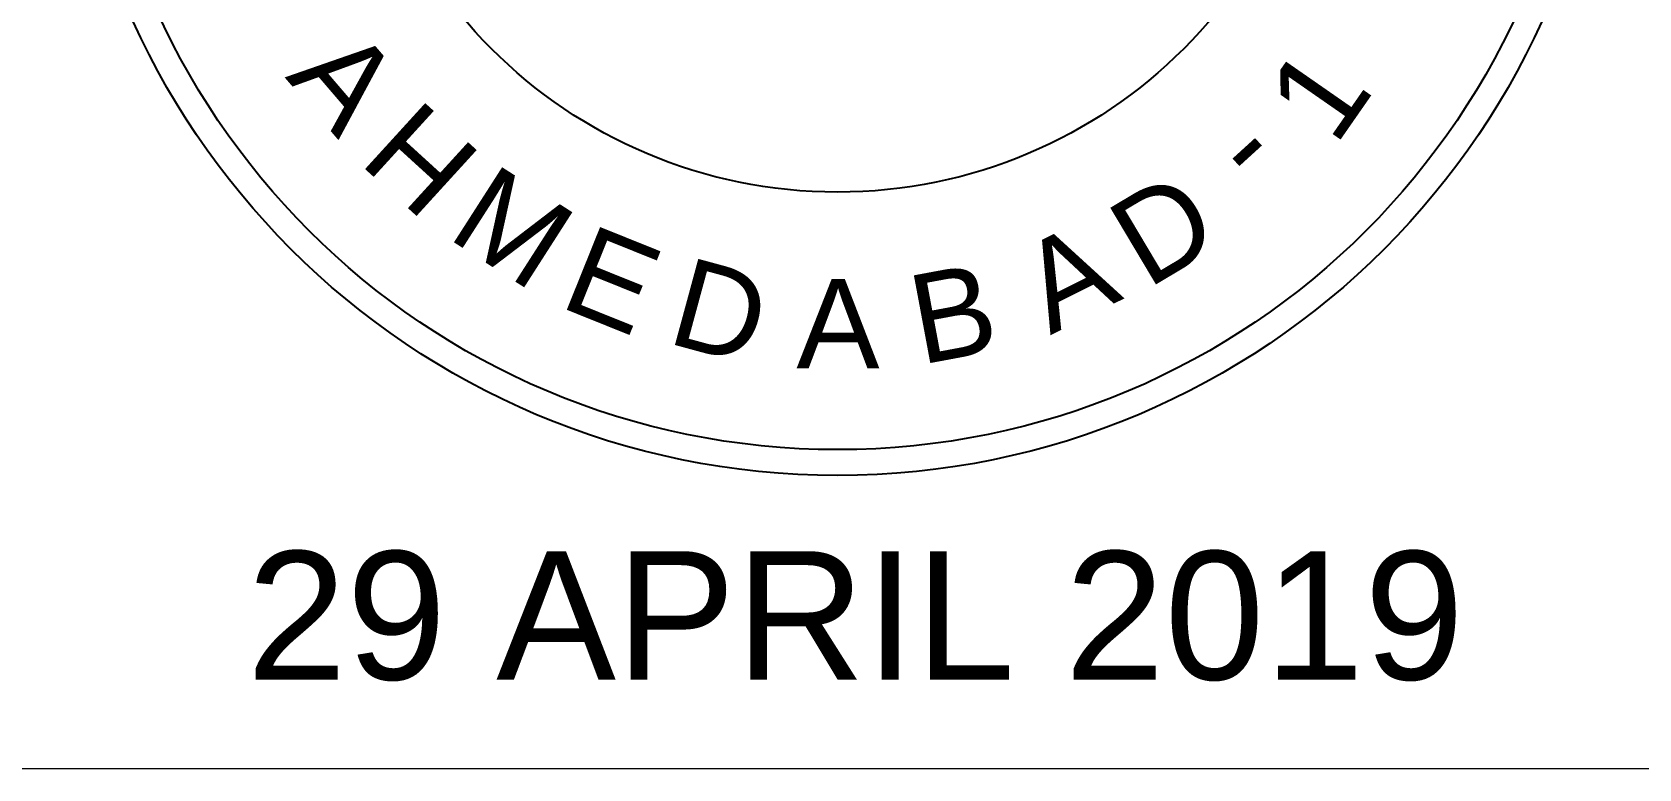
# Model space of a CAD drawing. Extents: x -200722 to 834823, y -494970 to 88783.
# Drawn here: x 418084 to 420556, y -91049 to -89915 of the extents above; entities that cross this region are included whole.
import ezdxf
from ezdxf.enums import TextEntityAlignment as Align

# ---------------------------------------------------------------- set-up
doc = ezdxf.new("R2010")
doc.units = 0
doc.header["$LTSCALE"] = 100
doc.header["$MEASUREMENT"] = 0
doc.linetypes.add('SJ', pattern=[4.25, 3, -0.25, 0.25, -0.25, 0.25, -0.25])
doc.layers.add('9_TITLE TEXT', color=7, linetype='CONTINUOUS', lineweight=20)
doc.layers.add('STAMP', color=20, linetype='SJ')
doc.layers.add('TEXT', color=2, linetype='CONTINUOUS')
doc.styles.add('AR', font='arial.ttf')

msp = doc.modelspace()

# ---------------------------------------------------------------- linework, layer by layer
at = {"layer": '9_TITLE TEXT', "color": 18, "true_color": 0x000000}
msp.add_line((421906.4, -91049.1), (412666.4, -91049.1), dxfattribs=at)
at = {"layer": 'STAMP', "color": 7, "linetype": 'ByBlock'}
for radius in [1189.1, 1149.4, 753.1]:
    msp.add_circle((419323.4, -89408.5), radius, dxfattribs=at)

# ---------------------------------------------------------------- texts
at = {"layer": 'TEXT', "color": 7, "style": 'AR'}
for s, rotation, p in [('A', 310.6144, (418566.4, -89988.7)), ('1', 55.1888, (420063, -90009.7)), ('H', 137.6471, (418682.5, -90111.5)), ('-', 222.3529, (419964.2, -90111.5)), ('M', 327.3405, (418824.4, -90215.7)), ('D', 30.7657, (419824.1, -90217.3)), ('E', 338.0814, (418977.3, -90297)), ('A', 26.4836, (419677.3, -90292)), ('D', 344.8157, (419142.9, -90344.6)), ('B', 10.5882, (419500.9, -90348.3))]:
    msp.add_text(s, height=137.3, rotation=rotation, dxfattribs=at).set_placement(p, align=Align.MIDDLE)
for s, height, p in [('A', 137.3, (419324.1, -90364)), ('29 APRIL 2019', 197.66, (419350.9, -90812.9))]:
    msp.add_text(s, height=height, dxfattribs=at).set_placement(p, align=Align.MIDDLE)

doc.saveas('drawing.dxf')
